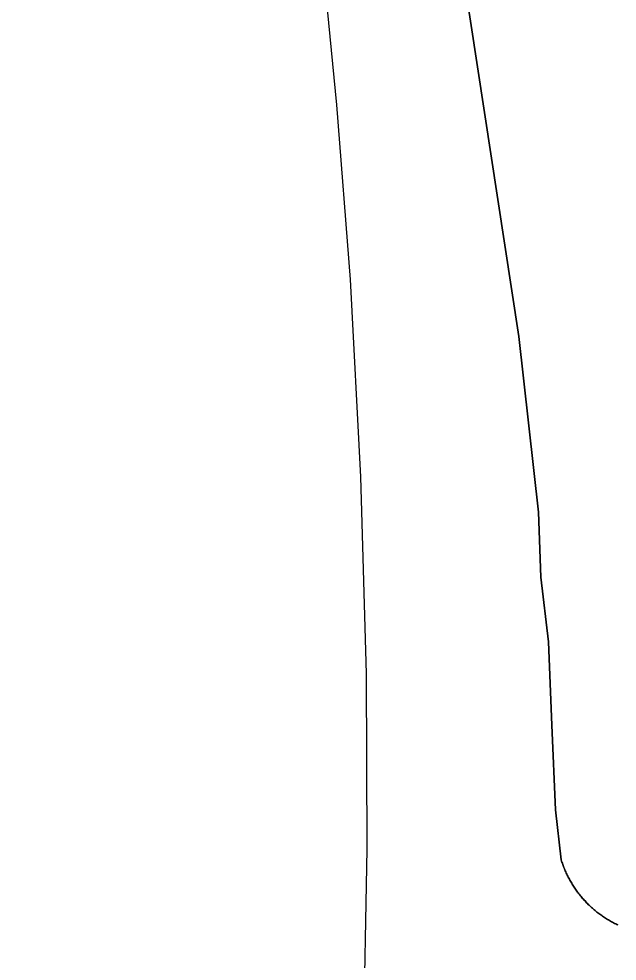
# Model space of a CAD drawing. Header units: millimetres. Extents: x 1811966 to 2218310, y 20519 to 471429.
# Drawn here: x 1891220 to 1909856, y 140528 to 169904 of the extents above; entities that cross this region are included whole.
import ezdxf

# ---------------------------------------------------------------- set-up
doc = ezdxf.new("R2010")
doc.units = ezdxf.units.MM
doc.layers.add('CLOSED_AREAS', color=7, linetype='Continuous')
doc.layers.add('REGION_HOLES', color=7, linetype='Continuous')

msp = doc.modelspace()

# ---------------------------------------------------------------- linework, layer by layer
at = {"layer": 'CLOSED_AREAS'}
for points in [[(1896804.625, 196277.471), (1897994.059, 190242.644), (1898924.539, 184854.873), (1899828.065, 178770.671), (1900579.385, 172665.803), (1901119.064, 167224.987), (1901537.834, 161773.519), (1901864.164, 155631.261), (1902037.024, 149482.759), (1902061.734, 144015.296), (1901944.459, 137865.484), (1901711.309, 132402.942), (1901304.171, 126265.503), (1898607.408, 120140.15), (1896051.425, 114292.151), (1891219.681, 108558.705)], [(1905073.03, 171261.745), (1906797.347, 160005.872), (1907407.397, 154522.242), (1907473.634, 152501.957), (1907718.501, 150481.672), (1907819.437, 147884.163), (1907936.004, 145246.884), (1908115.58, 143683.289), (1908126.48, 143648.61), (1908137.759, 143614.052), (1908149.415, 143579.62), (1908161.449, 143545.317), (1908173.858, 143511.149), (1908186.641, 143477.118), (1908199.795, 143443.23), (1908213.321, 143409.488), (1908227.215, 143375.896), (1908241.477, 143342.459), (1908256.104, 143309.179), (1908271.095, 143276.062), (1908286.448, 143243.112), (1908302.162, 143210.331), (1908318.234, 143177.725), (1908334.662, 143145.297), (1908351.444, 143113.051), (1908368.579, 143080.991), (1908386.065, 143049.12), (1908403.898, 143017.443), (1908422.078, 142985.964), (1908440.601, 142954.685), (1908459.466, 142923.612), (1908478.671, 142892.747), (1908498.213, 142862.094), (1908518.089, 142831.657), (1908538.298, 142801.44), (1908558.837, 142771.447), (1908579.704, 142741.68), (1908600.895, 142712.144), (1908622.409, 142682.841), (1908644.242, 142653.777), (1908666.393, 142624.953), (1908688.859, 142596.374), (1908711.636, 142568.043), (1908734.722, 142539.963), (1908758.115, 142512.138), (1908781.811, 142484.57), (1908805.808, 142457.265), (1908830.103, 142430.223), (1908854.693, 142403.45), (1908879.575, 142376.948), (1908904.745, 142350.72), (1908930.202, 142324.77), (1908955.942, 142299.1), (1908981.961, 142273.713), (1909008.257, 142248.614), (1909034.826, 142223.804), (1909061.666, 142199.287), (1909088.773, 142175.065), (1909116.144, 142151.142), (1909143.775, 142127.521), (1909171.663, 142104.203), (1909199.806, 142081.193), (1909228.198, 142058.493), (1909256.838, 142036.105), (1909285.722, 142014.032), (1909314.846, 141992.277), (1909344.206, 141970.843), (1909373.8, 141949.731), (1909403.623, 141928.946), (1909433.672, 141908.488), (1909463.944, 141888.361), (1909494.434, 141868.567), (1909525.139, 141849.108), (1909556.056, 141829.988), (1909587.181, 141811.206), (1909618.509, 141792.768), (1909650.038, 141774.673), (1909681.763, 141756.926), (1909713.681, 141739.527), (1909745.787, 141722.479), (1909778.079, 141705.784), (1909810.551, 141689.443), (1909843.201, 141673.46), (1909876.024, 141657.835)]]:
    msp.add_lwpolyline(points, dxfattribs=at)
at = {"layer": 'REGION_HOLES'}
msp.add_lwpolyline([(1909876.024, 141657.835), (1909843.201, 141673.46), (1909810.551, 141689.443), (1909778.079, 141705.784), (1909745.787, 141722.479), (1909713.681, 141739.527), (1909681.763, 141756.926), (1909650.038, 141774.673), (1909618.509, 141792.768), (1909587.181, 141811.206), (1909556.056, 141829.988), (1909525.139, 141849.108), (1909494.434, 141868.567), (1909463.944, 141888.361), (1909433.672, 141908.488), (1909403.623, 141928.946), (1909373.8, 141949.731), (1909344.206, 141970.843), (1909314.846, 141992.277), (1909285.722, 142014.032), (1909256.838, 142036.105), (1909228.198, 142058.493), (1909199.806, 142081.193), (1909171.663, 142104.203), (1909143.775, 142127.521), (1909116.144, 142151.142), (1909088.773, 142175.065), (1909061.666, 142199.287), (1909034.826, 142223.804), (1909008.257, 142248.614), (1908981.961, 142273.713), (1908955.942, 142299.1), (1908930.202, 142324.77), (1908904.745, 142350.72), (1908879.575, 142376.948), (1908854.693, 142403.45), (1908830.103, 142430.223), (1908805.808, 142457.265), (1908781.811, 142484.57), (1908758.115, 142512.138), (1908734.722, 142539.963), (1908711.636, 142568.043), (1908688.859, 142596.374), (1908666.393, 142624.953), (1908644.242, 142653.777), (1908622.409, 142682.841), (1908600.895, 142712.144), (1908579.704, 142741.68), (1908558.837, 142771.447), (1908538.298, 142801.44), (1908518.089, 142831.657), (1908498.213, 142862.094), (1908478.671, 142892.747), (1908459.466, 142923.612), (1908440.601, 142954.685), (1908422.078, 142985.964), (1908403.898, 143017.443), (1908386.065, 143049.12), (1908368.579, 143080.991), (1908351.444, 143113.051), (1908334.662, 143145.297), (1908318.234, 143177.725), (1908302.162, 143210.331), (1908286.448, 143243.112), (1908271.095, 143276.062), (1908256.104, 143309.179), (1908241.477, 143342.459), (1908227.215, 143375.896), (1908213.321, 143409.488), (1908199.795, 143443.23), (1908186.641, 143477.118), (1908173.858, 143511.149), (1908161.449, 143545.317), (1908149.415, 143579.62), (1908137.759, 143614.052), (1908126.48, 143648.61), (1908115.58, 143683.289), (1907936.004, 145246.884), (1907819.437, 147884.163), (1907718.501, 150481.672), (1907473.634, 152501.957), (1907407.397, 154522.242), (1906797.347, 160005.872), (1905073.03, 171261.745)], dxfattribs=at)

doc.saveas('drawing.dxf')
